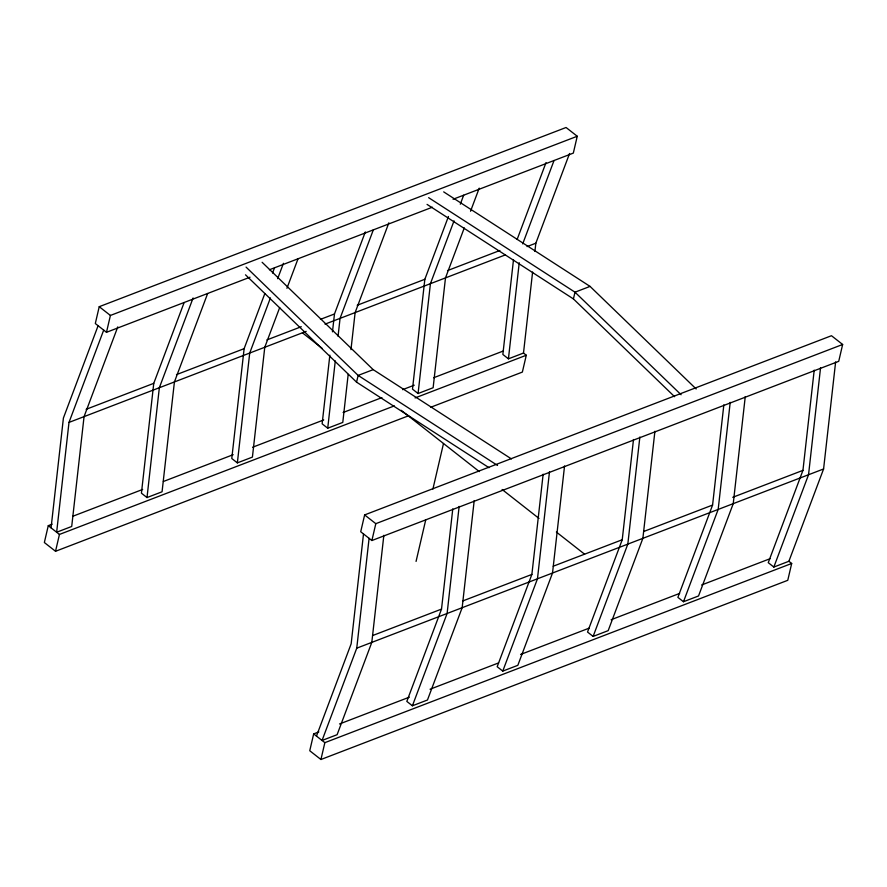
<?xml version="1.0" encoding="UTF-8"?>
<svg xmlns="http://www.w3.org/2000/svg" width="887" height="887" viewBox="0 0 887 887"><rect width="100%" height="100%" fill="white"/><g stroke="black" fill="none" stroke-linecap="round" stroke-linejoin="round"><path stroke-width="1.33" d="M51.069 527.865L63.409 418.032L98.102 325.729M103.69 330.108L68.998 422.412L56.646 532.244L71.714 526.468L84.054 416.635L117.783 326.893M184.119 302.578L153.761 383.339L141.421 493.183L147.009 497.563L162.066 491.786L174.417 381.942L207.658 293.486M147.009 497.563L159.35 387.73L193.089 297.988M264.847 293.53L244.125 348.658L231.773 458.501L237.361 462.881L252.418 457.104L264.769 347.26L279.704 307.523M237.361 462.881L249.713 353.048L270.424 297.921M329.853 355.166L322.136 423.82L327.724 428.199L342.781 422.423L348.181 374.369M332.47 331.827L334.477 313.976L365.322 231.928M327.724 428.199L335.286 360.92M338.058 336.206L340.065 318.366L373.316 229.899M350.964 349.655L355.122 312.579L388.861 222.837M363.504 533.952L351.163 643.785L316.471 736.088M383.849 535.293L371.808 642.388L337.115 734.691L322.059 740.468L356.751 648.164L369.092 538.331M448.445 216.472L424.84 279.294L412.488 389.127L418.076 393.518L433.133 387.73L445.485 277.897L464.278 227.904M418.076 393.518L430.417 283.674L454.033 220.863M474.201 500.612L462.16 607.706L427.467 700.009L412.411 705.786L406.823 701.406L441.515 609.103L452.78 508.872M459.144 506.399L447.103 613.482L412.411 705.786M513.495 259.714L502.851 354.445L508.428 358.836L523.496 353.048L526.29 355.243L522.365 372.085L430.55 407.333M508.428 358.836L519.239 262.729M523.496 353.048L532.599 272.043M534.916 251.453L535.837 243.215L569.565 153.473M564.553 465.93L552.523 573.024L517.831 665.328L502.763 671.104L497.186 666.725L531.878 574.421L543.143 474.19M549.496 471.707L537.467 578.801L502.763 671.104M654.916 431.248L642.875 538.342L608.183 630.646L593.126 636.422L587.538 632.043L622.231 539.74L633.495 439.508M639.86 437.025L627.819 544.119L593.126 636.422M745.268 396.567L733.239 503.661L698.535 595.964L683.478 601.741L677.89 597.361L712.583 505.058L723.847 404.827M730.212 402.343L718.171 509.437L683.478 601.741M835.632 361.885L823.591 468.968L788.898 561.271L773.841 567.059L768.253 562.668L802.946 470.365L814.211 370.145M820.564 367.661L808.534 474.756L773.841 567.059M52.145 524.184L48.275 525.669L44.35 542.522L55.526 551.282L408.563 415.77M453.057 199.265L573.324 153.107L577.249 136.254L566.072 127.495L99.233 306.691L95.308 323.533L106.484 332.303L250.034 277.199M55.526 551.282L59.44 534.44L394.382 405.88M106.484 332.303L110.409 315.45L577.249 136.254M488.992 467.682L356.574 382.164L358.137 375.423L373.194 369.646L511.422 458.912M318.843 731.908L313.676 733.893L309.751 750.746L320.928 759.505L787.767 580.309L791.692 563.467L788.898 561.271M364.635 514.915L360.71 531.756L371.886 540.527L838.725 361.331L842.65 344.478L831.474 335.718L364.635 514.915L375.811 523.674L842.65 344.478M320.928 759.505L324.853 742.663L791.692 563.467M371.886 540.527L375.811 523.674M416.058 561.416L425.727 519.882M432.9 489.059L443.5 443.5M674.575 396.689L573.423 298.919L574.998 292.189L590.055 286.401L696.162 388.961M272.553 273.019L274.482 267.896M277.653 278.684L283.441 263.306M286.933 288.297L298.021 258.804M460.298 204.198L463.668 195.218M470.542 211.239L479.213 188.155M517.121 239.479L546.026 162.565M522.709 243.87L554.031 160.536M269.426 269.759L432.368 207.214M86.128 409.306L153.761 383.339M176.48 374.624L244.125 348.658M266.843 339.943L301.292 326.715M320.44 319.364L334.477 313.976M357.195 305.261L424.84 279.294M447.547 270.579L499.88 250.489M68.998 422.412L306.181 331.372M325.008 324.143L505.468 254.868M527.055 246.586L535.837 243.215M72.845 516.245L142.674 489.436M163.363 481.497L233.192 454.687M252.595 447.248L323.722 419.939M343.114 412.499L381.909 397.609M402.609 389.659L414.24 385.191M433.643 377.751L503.472 350.942M415.072 397.93L526.29 355.243M372.607 635.558L441.515 609.103M462.959 600.876L531.878 574.421M553.211 566.228L622.231 539.74M643.674 531.501L712.583 505.058M732.751 497.308L802.946 470.365M356.751 648.164L823.591 468.968M339.533 723.969L409.373 697.16M430.062 689.221L498.605 662.911M520.58 654.473L589.123 628.162M611.11 619.725L679.642 593.414M701.628 584.976L770.171 558.666M443.688 191.88L590.055 286.401M428.632 197.668L574.998 292.189L681.105 394.748M427.057 204.398L573.423 298.919M497.529 465.442L358.137 375.423L246.076 267.109M302.412 332.813L321.948 348.136M401.179 410.293L479.313 471.596M502.109 489.48L539.008 518.429M556.371 532.045L584.588 554.187M99.233 306.691L110.409 315.45M48.275 525.669L59.44 534.44M313.676 733.893L324.853 742.663M262.131 262.297L373.194 369.646M245.499 274.815L356.574 382.164"/></g></svg>
